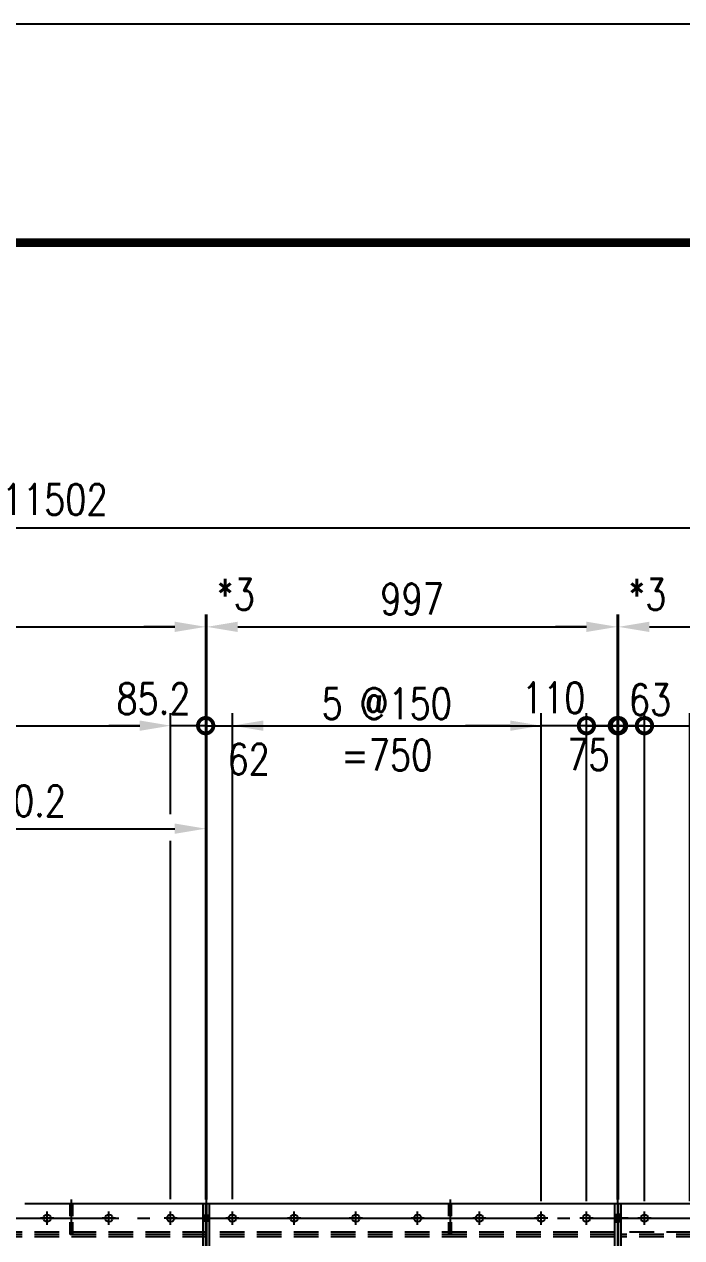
# Model space of a CAD drawing. Header units: millimetres. Extents: x 0 to 232280, y -26939 to 23794.
# Drawn here: x 37786 to 39384, y -5757 to -2810 of the extents above; entities that cross this region are included whole.
import ezdxf

# ---------------------------------------------------------------- set-up
doc = ezdxf.new("R2010")
doc.units = ezdxf.units.MM
doc.header["$LTSCALE"] = 30
doc.linetypes.add('JNK-CENTER', pattern=[34, 30, -1.5, 1, -1.5])
doc.linetypes.add('JNK-HIDDEN', pattern=[3, 2, -1])
for name, color, linetype in [('CEN-R', 1, 'JNK-CENTER'), ('CON-G', 3, 'Continuous'), ('conL-g', 3, 'Continuous'), ('Dim-W', 7, 'Continuous'), ('HID-Y', 2, 'JNK-HIDDEN'), ('STL-OBJT', 7, 'Continuous')]:
    doc.layers.add(name, color=color, linetype=linetype)
doc.styles.add('SIMPLEX', font='simplex.shx', dxfattribs={"width": 0.8})
doc.dimstyles.new('DIM30', dxfattribs={"dimscale": 30, "dimtxt": 2.5, "dimasz": 2.5, "dimexe": 1, "dimexo": 1, "dimgap": 1, "dimtad": 1, "dimdec": 0, "dimdsep": 46, "dimtxsty": 'SIMPLEX', "dimcen": 0, "dimclrd": 7, "dimclre": 7, "dimclrt": 2, "dimadec": 1, "dimazin": 2, "dimtfac": 1, "dimtdec": 0, "dimtix": 1, "dimtmove": 2, "dimatfit": 0, "dimfxl": 1, "dimtolj": 1, "dimtzin": 0, "dimarcsym": 0})

# ---------------------------------------------------------------- blocks, each defined once
blk = doc.blocks.new('TITLE')
at = {"color": 7}
blk.add_line((841, 594.8536585365848), (0, 594.8536585365848), dxfattribs=at)
at = {"color": 7, "const_width": 0.7073170731707307}
blk.add_lwpolyline([(823.3170731707312, 577.1707317073162), (27.93902439025055, 577.1707317073162)], dxfattribs=at)
blk = doc.blocks.new('*D927')
at = {"layer": 'DEFPOINTS', "color": 0, "transparency": 16777216}
for p in [(32035.48042019118, -4033.583577064732), (32035.48042019118, -5695.787240706746), (43537.48041941375, -5694.550462539435)]:
    blk.add_point(p, dxfattribs=at)
at = {"layer": 'Dim-W', "color": 7, "lineweight": -2, "transparency": 16777216}
for p, q in [((32035.48042019118, -4480.975570147566), (32035.48042019118, -4003.583577064732)), ((43537.48041941375, -4257.487625408347), (43537.48041941375, -4003.583577064732)), ((43462.48041941375, -4033.583577064732), (32110.48042019118, -4033.583577064732)), ((43537.48041941375, -4480.975570147566), (43537.48041941375, -4304.775225400237)), ((32035.48042019118, -5665.787240706746), (32035.48042019118, -4533.814445052994)), ((43537.48041941375, -5664.550462539435), (43537.48041941375, -4533.814445052994))]:
    blk.add_line(p, q, dxfattribs=at)
at = {"layer": 'Dim-W', "color": 7, "transparency": 16777216}
for points in [[(32110.48042019118, -4021.083577064732), (32110.48042019118, -4046.083577064732), (32035.48042019118, -4033.583577064732)], [(43462.48041941375, -4021.083577064732), (43462.48041941375, -4046.083577064732), (43537.48041941375, -4033.583577064732)]]:
    blk.add_solid(points, dxfattribs=at)
at = {"layer": 'Dim-W', "color": 2, "transparency": 16777216, "insert": (37860.48245042599, -3964.228624348307), "char_height": 75, "attachment_point": 5, "style": 'SIMPLEX'}
blk.add_mtext('\\A1;11502', dxfattribs=at)
blk = doc.blocks.new('*D938')
at = {"layer": 'DEFPOINTS', "color": 0, "transparency": 16777216}
for p in [(39230.18041941668, -4273.58357435859), (39227.18041941668, -5694.550462597379), (39230.18041941668, -5694.550462595211)]:
    blk.add_point(p, dxfattribs=at)
at = {"layer": 'Dim-W', "color": 7, "lineweight": -2, "transparency": 16777216}
for p, q in [((39227.18041941668, -5664.550462597379), (39227.18041941668, -4243.58357435859)), ((39230.18041941668, -5664.550462595211), (39230.18041941668, -4243.58357435859)), ((39152.18041941668, -4273.58357435859), (39077.18041941668, -4273.58357435859)), ((39227.18041941668, -4273.58357435859), (39230.18041941668, -4273.58357435859)), ((39305.18041941668, -4273.58357435859), (39380.18041941668, -4273.58357435859))]:
    blk.add_line(p, q, dxfattribs=at)
at = {"layer": 'Dim-W', "color": 7, "transparency": 16777216}
for points in [[(39152.18041941668, -4261.08357435859), (39152.18041941668, -4286.08357435859), (39227.18041941668, -4273.58357435859)], [(39305.18041941668, -4261.08357435859), (39305.18041941668, -4286.08357435859), (39230.18041941668, -4273.58357435859)]]:
    blk.add_solid(points, dxfattribs=at)
at = {"layer": 'Dim-W', "color": 2, "transparency": 16777216, "insert": (39300.00435949488, -4194.833574358589), "char_height": 75, "attachment_point": 5, "style": 'SIMPLEX'}
blk.add_mtext('\\A1;*3', dxfattribs=at)
blk = doc.blocks.new('_DotSmall')
at = {"color": 0, "linetype": 'ByBlock', "const_width": 0.5}
blk.add_lwpolyline([(-0.0625, 0, 1), (0.0625, 0, 1)], format="xyb", close=True, dxfattribs=at)
blk = doc.blocks.new('*D809')
at = {"layer": 'DEFPOINTS', "color": 0, "transparency": 16777216}
for p in [(39293.08014897502, -4513.58357706471), (39230.18041941668, -5694.550462539302), (39293.08014897502, -5698.524774480609)]:
    blk.add_point(p, dxfattribs=at)
at = {"layer": 'Dim-W', "color": 7, "lineweight": -2, "transparency": 16777216}
for p, q in [((39230.18041941668, -5664.550462539302), (39230.18041941668, -4483.58357706471)), ((39293.08014897502, -5668.524774480609), (39293.08014897502, -4483.58357706471)), ((39230.18041941668, -4513.58357706471), (39155.18041941668, -4513.58357706471)), ((39230.18041941668, -4513.58357706471), (39293.08014897502, -4513.58357706471)), ((39293.08014897502, -4513.58357706471), (39368.08014897502, -4513.58357706471))]:
    blk.add_line(p, q, dxfattribs=at)
at = {"layer": 'Dim-W', "color": 7, "lineweight": -2, "transparency": 16777216, "xscale": 75, "yscale": 75, "zscale": 75}
blk.add_blockref('_DotSmall', (39230.18041941668, -4513.58357706471), dxfattribs=at)
at = {"layer": 'Dim-W', "color": 7, "lineweight": -2, "transparency": 16777216, "xscale": 75, "yscale": 75, "zscale": 75, "rotation": 180}
blk.add_blockref('_DotSmall', (39293.08014897502, -4513.58357706471), dxfattribs=at)
at = {"layer": 'Dim-W', "color": 2, "transparency": 16777216, "insert": (39306.60442943797, -4450.63813457407), "char_height": 75, "attachment_point": 5, "style": 'SIMPLEX'}
blk.add_mtext('\\A1;63', dxfattribs=at)
blk = doc.blocks.new('A$C2FEE125F')
at = {"layer": 'CEN-R'}
for p, q in [((-16.02568226856238, 0), (16.02568226856238, 0)), ((0, 16.02568226856238), (0, -16.02568226856238))]:
    blk.add_line(p, q, dxfattribs=at)
at = {"layer": 'conL-g'}
blk.add_circle((0, 0), 9, dxfattribs=at)
blk = doc.blocks.new('*D810')
at = {"layer": 'DEFPOINTS', "color": 0, "transparency": 16777216}
for p in [(39403.08014897502, -4513.58357706471), (39293.08014897502, -5698.524774480609), (39403.08014897502, -5698.524774480607)]:
    blk.add_point(p, dxfattribs=at)
at = {"layer": 'Dim-W', "color": 7, "lineweight": -2, "transparency": 16777216}
for p, q in [((39293.08014897502, -5668.524774480609), (39293.08014897502, -4483.58357706471)), ((39403.08014897502, -5668.524774480607), (39403.08014897502, -4483.58357706471)), ((39293.08014897502, -4513.58357706471), (39218.08014897502, -4513.58357706471)), ((39293.08014897502, -4513.58357706471), (39403.08014897502, -4513.58357706471)), ((39478.08014897502, -4513.58357706471), (39553.08014897502, -4513.58357706471))]:
    blk.add_line(p, q, dxfattribs=at)
at = {"layer": 'Dim-W', "color": 7, "transparency": 16777216}
blk.add_solid([(39478.08014897502, -4501.08357706471), (39478.08014897502, -4526.08357706471), (39403.08014897502, -4513.58357706471)], dxfattribs=at)
at = {"layer": 'Dim-W', "color": 7, "lineweight": -2, "transparency": 16777216, "xscale": 75, "yscale": 75, "zscale": 75}
blk.add_blockref('_DotSmall', (39293.08014897502, -4513.58357706471), dxfattribs=at)
at = {"layer": 'Dim-W', "color": 2, "transparency": 16777216, "insert": (39477.98355223011, -4580.953110670573), "char_height": 75, "attachment_point": 5, "style": 'SIMPLEX'}
blk.add_mtext('\\A1;110', dxfattribs=at)
blk = doc.blocks.new('*D815')
at = {"layer": 'DEFPOINTS', "color": 0, "transparency": 16777216}
for p in [(39152.08014897502, -4513.58357706471), (39152.08014897502, -5698.524774454814), (39227.18045188992, -5694.550462539302)]:
    blk.add_point(p, dxfattribs=at)
at = {"layer": 'Dim-W', "color": 7, "lineweight": -2, "transparency": 16777216}
for p, q in [((39152.08014897502, -5668.524774454814), (39152.08014897502, -4483.58357706471)), ((39227.18045188992, -5664.550462539302), (39227.18045188992, -4483.58357706471)), ((39227.18045188992, -4513.58357706471), (39152.08014897502, -4513.58357706471))]:
    blk.add_line(p, q, dxfattribs=at)
at = {"layer": 'Dim-W', "color": 7, "lineweight": -2, "transparency": 16777216, "xscale": 75, "yscale": 75, "zscale": 75, "rotation": 180}
blk.add_blockref('_DotSmall', (39152.08014897502, -4513.58357706471), dxfattribs=at)
at = {"layer": 'Dim-W', "color": 7, "lineweight": -2, "transparency": 16777216, "xscale": 75, "yscale": 75, "zscale": 75}
blk.add_blockref('_DotSmall', (39227.18045188992, -4513.58357706471), dxfattribs=at)
at = {"layer": 'Dim-W', "color": 2, "transparency": 16777216, "insert": (39156.90446761558, -4584.197275199822), "char_height": 75, "attachment_point": 5, "style": 'SIMPLEX'}
blk.add_mtext('\\A1;75', dxfattribs=at)
blk = doc.blocks.new('*D953')
at = {"layer": 'DEFPOINTS', "color": 0, "transparency": 16777216}
for p in [(39042.08014897502, -4513.58357706471), (39042.08014897502, -5698.524774454814), (39152.08014897502, -5698.524774454814)]:
    blk.add_point(p, dxfattribs=at)
at = {"layer": 'Dim-W', "color": 7, "lineweight": -2, "transparency": 16777216}
for p, q in [((39042.08014897502, -5668.524774454814), (39042.08014897502, -4483.58357706471)), ((39152.08014897502, -4728.062164732535), (39152.08014897502, -4483.58357706471)), ((38967.08014897502, -4513.58357706471), (38892.08014897502, -4513.58357706471)), ((39152.08014897502, -4513.58357706471), (39042.08014897502, -4513.58357706471)), ((39152.08014897502, -4513.58357706471), (39227.08014897502, -4513.58357706471)), ((39152.08014897502, -5668.524774454814), (39152.08014897502, -4793.207071483248))]:
    blk.add_line(p, q, dxfattribs=at)
at = {"layer": 'Dim-W', "color": 7, "transparency": 16777216}
blk.add_solid([(38967.08014897502, -4501.08357706471), (38967.08014897502, -4526.08357706471), (39042.08014897502, -4513.58357706471)], dxfattribs=at)
at = {"layer": 'Dim-W', "color": 7, "lineweight": -2, "transparency": 16777216, "xscale": 75, "yscale": 75, "zscale": 75, "rotation": 180}
blk.add_blockref('_DotSmall', (39152.08014897502, -4513.58357706471), dxfattribs=at)
at = {"layer": 'Dim-W', "color": 2, "transparency": 16777216, "insert": (39072.28116478426, -4445.919231585471), "char_height": 75, "attachment_point": 5, "style": 'SIMPLEX'}
blk.add_mtext('\\A1;110', dxfattribs=at)
blk = doc.blocks.new('A$C57EE18C0')
for points in [[(-7.499999999937184, -26.00000010875075), (-7.499999999940304, -44.00000010875075), (7.500000000062812, -26.00000010480042), (7.500000000059693, -44.00000010480042)], [(-7.499999999937184, -130.9999938464414), (-7.499999999940304, -148.9999938464414), (7.500000000062812, -130.999993842491), (7.500000000059693, -148.999993842491)], [(-7.499999965701008, -260.9999938464414), (-7.499999965704127, -278.9999938464414), (7.500000034298989, -260.999993842491), (7.500000034295869, -278.999993842491)], [(-7.499999965701008, -390.9999938464414), (-7.499999965704127, -408.9999938464414), (7.500000034298989, -390.9999938424911), (7.500000034295869, -408.9999938424911)], [(-7.499999965701008, -520.9999938464414), (-7.499999965704127, -538.9999938464414), (7.500000034298989, -520.999993842491), (7.500000034295869, -538.999993842491)], [(-7.499999965700979, -650.9999938464414), (-7.499999965704099, -668.9999938464414), (7.500000034299017, -650.999993842491), (7.500000034295898, -668.999993842491)], [(-7.499999965700979, -798.9999953845083), (-7.499999965704099, -780.9999953845083), (7.500000034299017, -798.9999953884587), (7.500000034295898, -780.9999953884587)], [(-7.499999965701008, -928.9999953845083), (-7.499999965704127, -910.9999953845083), (7.500000034298989, -928.9999953884587), (7.500000034295869, -910.9999953884587)], [(-7.499999965701008, -1058.999995384508), (-7.499999965704127, -1040.999995384508), (7.500000034298989, -1058.999995388459), (7.500000034295869, -1040.999995388459)], [(-7.499999965701008, -1188.999995384508), (-7.499999965704127, -1170.999995384508), (7.500000034298989, -1188.999995388459), (7.500000034295869, -1170.999995388459)], [(-7.499999999937184, -1318.999995384508), (-7.499999999940304, -1300.999995384508), (7.500000000062812, -1318.999995388459), (7.500000000059693, -1300.999995388459)], [(-7.499999999937184, -1423.999989122199), (-7.499999999940304, -1405.999989122199), (7.500000000062812, -1423.999989126149), (7.500000000059693, -1405.999989126149)]]:
    blk.add_solid(points)
at = {"layer": 'CEN-R'}
for p, q in [((0, 51.14424821723878), (0, -1473.733601126081)), ((-24.40582452122362, -35.00000011320299), (24.40582452128547, -35.00000010034819)), ((-24.40582452122362, -139.9999938508936), (24.40582452128547, -139.9999938380388)), ((-24.40582448698744, -269.9999938508936), (24.40582455552164, -269.9999938380388)), ((-24.40582448698744, -399.9999938508936), (24.40582455552164, -399.9999938380388)), ((-24.40582448698744, -529.9999938508936), (24.40582455552164, -529.9999938380388)), ((-24.40582448698742, -659.9999938508936), (24.40582455552167, -659.9999938380388)), ((-24.40582448698742, -789.9999953800561), (24.40582455552167, -789.9999953929109)), ((-24.40582448698744, -919.9999953800561), (24.40582455552164, -919.9999953929109)), ((-24.40582448698744, -1049.999995380056), (24.40582455552164, -1049.999995392911)), ((-24.40582448698744, -1179.999995380056), (24.40582455552164, -1179.999995392911)), ((-24.40582452122362, -1309.999995380056), (24.40582452128547, -1309.999995392911)), ((-24.40582452122362, -1414.999989117747), (24.40582452128547, -1414.999989130602))]:
    blk.add_line(p, q, dxfattribs=at)
at = {"layer": 'CON-G'}
for p, q in [((1.500000001838998, -4.048524715472013e-08), (1.500000000922228, 4.031971911899745e-08)), ((-7.500000000040018, -724.9999946154749), (-7.499999999914507, -1.132029865402728e-07)), ((-1.500000000085493, -1.132029865402728e-07), (-7.499999999914507, -1.132029865402728e-07)), ((-1.499999999959982, -724.9999946154767), (-1.500000000085493, -1.132029865402728e-07)), ((-1.499999999959982, -724.9999946154749), (-1.500000000085493, -1.132029865402728e-07)), ((1.499999999959982, -724.9999946154767), (1.500000000085493, -1.132029865402728e-07)), ((1.499999999959982, -724.9999946154749), (1.500000000085493, -1.132029865402728e-07)), ((7.500000000085493, -1.132029865402728e-07), (1.500000000085493, -1.132029865402728e-07)), ((7.499999999959982, -724.9999946154749), (7.500000000085493, -1.132029865402728e-07)), ((-7.500000000040018, -724.9999946154749), (-7.499999999914507, -1449.999989117747)), ((-1.499999999959982, -724.999994615473), (-1.500000000085493, -1449.999989117747)), ((-1.499999999959982, -724.9999946154749), (-1.500000000085493, -1449.999989117747)), ((1.499999999959982, -724.999994615473), (1.500000000085493, -1449.999989117747)), ((1.499999999959982, -724.9999946154749), (1.500000000085493, -1449.999989117747)), ((7.499999999959982, -724.9999946154749), (7.500000000085493, -1449.999989117747)), ((-1.500000000085493, -1449.999989117747), (-7.499999999914507, -1449.999989117747)), ((1.500000001838998, -1449.999989190464), (1.500000000922228, -1449.999989271269)), ((7.500000000085493, -1449.999989117747), (1.500000000085493, -1449.999989117747))]:
    blk.add_line(p, q, dxfattribs=at)
blk = doc.blocks.new('*D978')
at = {"layer": 'DEFPOINTS', "color": 0, "transparency": 16777216}
for p in [(38230.18014897502, -4273.583570385119), (38227.18014897502, -5694.550458623908), (38230.18014897502, -5694.550458621739)]:
    blk.add_point(p, dxfattribs=at)
at = {"layer": 'Dim-W', "color": 7, "lineweight": -2, "transparency": 16777216}
for p, q in [((38227.18014897502, -5664.550458623908), (38227.18014897502, -4243.583570385119)), ((38230.18014897502, -5664.550458621739), (38230.18014897502, -4243.583570385119)), ((38152.18014897502, -4273.583570385119), (38077.18014897502, -4273.583570385119)), ((38227.18014897502, -4273.583570385119), (38230.18014897502, -4273.583570385119)), ((38305.18014897502, -4273.583570385119), (38380.18014897502, -4273.583570385119))]:
    blk.add_line(p, q, dxfattribs=at)
at = {"layer": 'Dim-W', "color": 7, "transparency": 16777216}
for points in [[(38152.18014897502, -4261.083570385119), (38152.18014897502, -4286.083570385119), (38227.18014897502, -4273.583570385119)], [(38305.18014897502, -4261.083570385119), (38305.18014897502, -4286.083570385119), (38230.18014897502, -4273.583570385119)]]:
    blk.add_solid(points, dxfattribs=at)
at = {"layer": 'Dim-W', "color": 2, "transparency": 16777216, "insert": (38300.40408905323, -4194.833570385119), "char_height": 75, "attachment_point": 5, "style": 'SIMPLEX'}
blk.add_mtext('\\A1;*3', dxfattribs=at)
blk = doc.blocks.new('*D979')
at = {"layer": 'DEFPOINTS', "color": 0, "transparency": 16777216}
for p in [(38141.98014897502, -4513.583563619844), (38227.18014899078, -5674.550463824435), (38141.98014897502, -5693.524774604892)]:
    blk.add_point(p, dxfattribs=at)
at = {"layer": 'Dim-W', "color": 7, "lineweight": -2, "transparency": 16777216}
for p, q in [((38141.98014897502, -4728.062164732535), (38141.98014897502, -4483.583563619844)), ((38227.18014899078, -5644.550463824435), (38227.18014899078, -4483.583563619844)), ((38066.98014897502, -4513.583563619844), (37991.98014897502, -4513.583563619844)), ((38227.18014899078, -4513.583563619844), (38141.98014897502, -4513.583563619844)), ((38227.18014899078, -4513.583563619844), (38302.18014899078, -4513.583563619844)), ((38141.98014897502, -5663.524774604892), (38141.98014897502, -4793.207071483248))]:
    blk.add_line(p, q, dxfattribs=at)
at = {"layer": 'Dim-W', "color": 7, "transparency": 16777216}
blk.add_solid([(38066.98014897502, -4501.083563619844), (38066.98014897502, -4526.083563619844), (38141.98014897502, -4513.583563619844)], dxfattribs=at)
at = {"layer": 'Dim-W', "color": 7, "lineweight": -2, "transparency": 16777216, "xscale": 75, "yscale": 75, "zscale": 75, "rotation": 180}
blk.add_blockref('_DotSmall', (38227.18014899078, -4513.583563619844), dxfattribs=at)
at = {"layer": 'Dim-W', "color": 2, "transparency": 16777216, "insert": (38100.33737152042, -4448.046849630891), "char_height": 75, "attachment_point": 5, "style": 'SIMPLEX'}
blk.add_mtext('\\A1;85.2', dxfattribs=at)
blk = doc.blocks.new('*D857')
at = {"layer": 'DEFPOINTS', "color": 0, "transparency": 16777216}
for p in [(38292.08014897502, -4513.583563619844), (38230.18014897502, -5674.550463824435), (38292.08014897502, -5693.524774569716)]:
    blk.add_point(p, dxfattribs=at)
at = {"layer": 'Dim-W', "color": 7, "lineweight": -2, "transparency": 16777216}
for p, q in [((38230.18014897502, -5644.550463824435), (38230.18014897502, -4483.583563619844)), ((38292.08014897502, -5663.524774569716), (38292.08014897502, -4483.583563619844)), ((38230.18014897502, -4513.583563619844), (38155.18014897502, -4513.583563619844)), ((38230.18014897502, -4513.583563619844), (38292.08014897502, -4513.583563619844)), ((38292.08014897502, -4513.583563619844), (38367.08014897502, -4513.583563619844))]:
    blk.add_line(p, q, dxfattribs=at)
at = {"layer": 'Dim-W', "color": 2, "transparency": 16777216, "insert": (38331.66872440701, -4594.979293604611), "char_height": 75, "attachment_point": 5, "style": 'SIMPLEX'}
blk.add_mtext('\\A1;62', dxfattribs=at)
blk = doc.blocks.new('_None')
blk = doc.blocks.new('*D860')
at = {"layer": 'DEFPOINTS', "color": 0, "transparency": 16777216}
for p in [(40227.18068985867, -4273.58357435859), (39230.18041941585, -5674.550463891997), (40227.18068985867, -5674.550463977957)]:
    blk.add_point(p, dxfattribs=at)
at = {"layer": 'Dim-W', "color": 7, "lineweight": -2, "transparency": 16777216}
for p, q in [((39230.18041941585, -5644.550463891997), (39230.18041941585, -4243.58357435859)), ((40227.18068985867, -5644.550463977957), (40227.18068985867, -4243.58357435859)), ((39305.18041941585, -4273.58357435859), (40152.18068985867, -4273.58357435859))]:
    blk.add_line(p, q, dxfattribs=at)
at = {"layer": 'Dim-W', "color": 7, "transparency": 16777216}
for points in [[(39305.18041941585, -4261.08357435859), (39305.18041941585, -4286.08357435859), (39230.18041941585, -4273.58357435859)], [(40152.18068985867, -4261.08357435859), (40152.18068985867, -4286.08357435859), (40227.18068985867, -4273.58357435859)]]:
    blk.add_solid(points, dxfattribs=at)
at = {"layer": 'Dim-W', "color": 2, "transparency": 16777216, "insert": (39728.68055463726, -4206.08357435859), "char_height": 75, "attachment_point": 5, "style": 'SIMPLEX'}
blk.add_mtext('\\A1;997', dxfattribs=at)
blk = doc.blocks.new('*D861')
at = {"layer": 'DEFPOINTS', "color": 0, "transparency": 16777216}
for p in [(39227.18041941585, -4273.583570385119), (38230.18014897501, -5674.550463977957), (39227.18041941585, -5674.550463891997)]:
    blk.add_point(p, dxfattribs=at)
at = {"layer": 'Dim-W', "color": 7, "lineweight": -2, "transparency": 16777216}
for p, q in [((38230.18014897501, -5644.550463977957), (38230.18014897501, -4243.583570385119)), ((39227.18041941585, -5644.550463891997), (39227.18041941585, -4243.583570385119)), ((38305.18014897501, -4273.583570385119), (39152.18041941585, -4273.583570385119))]:
    blk.add_line(p, q, dxfattribs=at)
at = {"layer": 'Dim-W', "color": 7, "transparency": 16777216}
for points in [[(38305.18014897501, -4261.083570385119), (38305.18014897501, -4286.083570385119), (38230.18014897501, -4273.583570385119)], [(39152.18041941585, -4261.083570385119), (39152.18041941585, -4286.083570385119), (39227.18041941585, -4273.583570385119)]]:
    blk.add_solid(points, dxfattribs=at)
at = {"layer": 'Dim-W', "color": 2, "transparency": 16777216, "insert": (38728.68028419543, -4206.083570385119), "char_height": 75, "attachment_point": 5, "style": 'SIMPLEX'}
blk.add_mtext('\\A1;997', dxfattribs=at)
blk = doc.blocks.new('*D982')
at = {"layer": 'DEFPOINTS', "color": 0, "transparency": 16777216}
for p in [(38141.98014897502, -4513.583574358592), (36491.98014897502, -5693.524774869869), (38141.98014897502, -5693.524774604892)]:
    blk.add_point(p, dxfattribs=at)
at = {"layer": 'Dim-W', "color": 7, "lineweight": -2, "transparency": 16777216}
for p, q in [((36491.98014897502, -4728.062164732535), (36491.98014897502, -4483.583574358592)), ((38141.98014897502, -4728.062164732535), (38141.98014897502, -4483.583574358592)), ((36566.98014897502, -4513.583574358592), (38066.98014897502, -4513.583574358592)), ((36491.98014897502, -5663.524774869869), (36491.98014897502, -4793.207071483248)), ((38141.98014897502, -5663.524774604892), (38141.98014897502, -4793.207071483248))]:
    blk.add_line(p, q, dxfattribs=at)
at = {"layer": 'Dim-W', "color": 7, "transparency": 16777216}
for points in [[(36566.98014897502, -4501.083574358592), (36566.98014897502, -4526.083574358592), (36491.98014897502, -4513.583574358592)], [(38066.98014897502, -4501.083574358592), (38066.98014897502, -4526.083574358592), (38141.98014897502, -4513.583574358592)]]:
    blk.add_solid(points, dxfattribs=at)
at = {"layer": 'Dim-W', "color": 2, "transparency": 16777216, "insert": (37316.98014897502, -4446.083574358592), "char_height": 75, "attachment_point": 5, "style": 'SIMPLEX'}
blk.add_mtext('\\A1;11 @150 = 1650', dxfattribs=at)
blk = doc.blocks.new('*D862')
at = {"layer": 'DEFPOINTS', "color": 0, "transparency": 16777216}
for p in [(39042.08014897502, -4513.583562449001), (38292.08014897502, -5668.524773360392), (39042.08014897502, -5663.524773794214)]:
    blk.add_point(p, dxfattribs=at)
at = {"layer": 'Dim-W', "color": 7, "lineweight": -2, "transparency": 16777216}
for p, q in [((38292.08014897502, -5638.524773360392), (38292.08014897502, -4483.583562449001)), ((39042.08014897502, -5633.524773794214), (39042.08014897502, -4483.583562449001)), ((38367.08014897502, -4513.583562449001), (38475.65157754644, -4513.583562449001)), ((38967.08014897502, -4513.583562449001), (38858.50872040359, -4513.583562449001))]:
    blk.add_line(p, q, dxfattribs=at)
at = {"layer": 'Dim-W', "color": 7, "transparency": 16777216}
for points in [[(38367.08014897502, -4501.083562449001), (38367.08014897502, -4526.083562449001), (38292.08014897502, -4513.583562449001)], [(38967.08014897502, -4501.083562449001), (38967.08014897502, -4526.083562449001), (39042.08014897502, -4513.583562449001)]]:
    blk.add_solid(points, dxfattribs=at)
at = {"layer": 'Dim-W', "color": 2, "transparency": 16777216, "insert": (38667.08014897502, -4522.528847045729), "char_height": 75, "attachment_point": 5, "style": 'SIMPLEX'}
blk.add_mtext('\\A1;5 @150\\P=750', dxfattribs=at)
blk = doc.blocks.new('*D865')
at = {"layer": 'DEFPOINTS', "color": 0, "transparency": 16777216}
for p in [(38227.18014897501, -4763.733950957323), (37316.98014897493, -5664.550461627759), (38227.18014897501, -5674.550463977957)]:
    blk.add_point(p, dxfattribs=at)
at = {"layer": 'Dim-W', "color": 7, "lineweight": -2, "transparency": 16777216}
for p, q in [((37316.98014897493, -5634.550461627759), (37316.98014897493, -4733.733950957323)), ((38227.18014897501, -5644.550463977957), (38227.18014897501, -4733.733950957323)), ((37391.98014897493, -4763.733950957323), (38152.18014897501, -4763.733950957323))]:
    blk.add_line(p, q, dxfattribs=at)
at = {"layer": 'Dim-W', "color": 7, "transparency": 16777216}
for points in [[(37391.98014897493, -4751.233950957323), (37391.98014897493, -4776.233950957323), (37316.98014897493, -4763.733950957323)], [(38152.18014897501, -4751.233950957323), (38152.18014897501, -4776.233950957323), (38227.18014897501, -4763.733950957323)]]:
    blk.add_solid(points, dxfattribs=at)
at = {"layer": 'Dim-W', "color": 2, "transparency": 16777216, "insert": (37772.08014897497, -4696.233950957323), "char_height": 75, "attachment_point": 5, "style": 'SIMPLEX'}
blk.add_mtext('\\A1;910.2', dxfattribs=at)
blk = doc.blocks.new('A$C0E622BE6')
at = {"layer": 'CEN-R'}
blk.add_line((2.328306436538696e-10, 13.9743177308701), (-3.492459654808044e-10, -17.5342268741224), dxfattribs=at)
at = {"layer": 'HID-Y'}
for p, q in [((-8.999999999883585, -3.000000001222361), (-9.000000000116415, -8.999999999941792)), ((9, -3.000000001164153), (9, -9))]:
    blk.add_line(p, q, dxfattribs=at)
blk = doc.blocks.new('*D758')
at = {"layer": 'DEFPOINTS', "color": 0, "transparency": 16777216}
for p in [(36306.98041941192, -4273.583570367316), (38227.18014897502, -4273.583570385119), (38227.18014897502, -4273.583570385119)]:
    blk.add_point(p, dxfattribs=at)
at = {"layer": 'Dim-W', "color": 7, "lineweight": -2, "transparency": 16777216}
for p, q in [((36381.98041941192, -4273.583570385119), (38152.18014897502, -4273.583570385119)), ((36306.98041941192, -4303.583570367316), (36306.98041941192, -4303.583570385119))]:
    blk.add_line(p, q, dxfattribs=at)
at = {"layer": 'Dim-W', "color": 7, "transparency": 16777216}
for points in [[(36381.98041941192, -4261.083570385119), (36381.98041941192, -4286.083570385119), (36306.98041941192, -4273.583570385119)], [(38152.18014897502, -4261.083570385119), (38152.18014897502, -4286.083570385119), (38227.18014897502, -4273.583570385119)]]:
    blk.add_solid(points, dxfattribs=at)
at = {"layer": 'Dim-W', "color": 2, "transparency": 16777216, "insert": (37267.08028419347, -4206.083570385119), "char_height": 75, "attachment_point": 5, "style": 'SIMPLEX'}
blk.add_mtext('\\A1;1920.2', dxfattribs=at)

msp = doc.modelspace()

# ---------------------------------------------------------------- linework, layer by layer
msp.add_solid([(39221.18041913892, -5718.550455382931), (39221.18041941676, -5700.550455383047), (39236.18041941675, -5718.550455382931), (39236.18041941676, -5700.550458089121)])
at = {"layer": 'CEN-R'}
for p, q in [((39228.68041941676, -7164.550455774257), (39228.68041941668, -5634.550461186329)), ((39228.68041941585, -7164.550455774212), (39228.68041941576, -5634.550461186152)), ((39228.68041941585, -7164.55045576782), (39228.68041941576, -5634.550461179891)), ((39228.68041941493, -7164.550455767774), (39228.68041941484, -5634.550461179715)), ((39228.68041941676, -7164.55045577443), (39228.68041941668, -5634.550461186371)), ((37900.73042891301, -5664.550462614901), (37900.73042891301, -5749.550462614901)), ((38820.73042891301, -5664.550462614901), (38820.73042891301, -5749.550462614901)), ((32016.50610168198, -5709.550458480118), (43556.45473714584, -5709.550455774051))]:
    msp.add_line(p, q, dxfattribs=at)
at = {"layer": 'CON-G'}
for p, q in [((39227.18041940795, -5674.550461186202), (37787.98041940565, -5674.55046245379)), ((39221.18041941668, -6181.600458481464), (39221.18041941676, -5674.550463892303)), ((39227.18041941851, -5674.550463819585), (39230.18041941759, -5674.55046373878)), ((39227.18041941676, -5674.550463892303), (39227.18041941668, -6187.600458481276)), ((40634.745448491, -5674.550462631278), (39230.18041942761, -5674.550461186202)), ((39230.18041941668, -6187.605766403538), (39230.18041941676, -5674.550463892303)), ((39236.18041941668, -6181.60562027693), (39236.18041941676, -5674.550463892303))]:
    msp.add_line(p, q, dxfattribs=at)
at = {"layer": 'Dim-W'}
msp.add_line((38292.08014897502, -4513.583562449001), (39042.08014897502, -4513.583562449001), dxfattribs=at)
at = {"layer": 'HID-Y'}
for p, q in [((39221.18041941676, -5743.550461186187), (36315.98041941192, -5743.550463892245)), ((42016.58014897503, -5743.550461186187), (39236.18041941676, -5743.550461186187)), ((39221.18041941676, -5749.550458480142), (36315.98041941192, -5749.550461186185)), ((39221.18041941676, -5754.550458480142), (36315.98041941192, -5754.550461186185)), ((39699.98041946623, -5749.550458480142), (39236.18041941676, -5749.550458480142)), ((39699.98041946623, -5754.550458480142), (39236.18041941676, -5754.550458480142))]:
    msp.add_line(p, q, dxfattribs=at)
at = {"layer": 'HID-Y', "ltscale": 0.5}
for points in [[(37897.73042891301, -5674.550462614901), (37903.73042891301, -5674.550462614901), (37903.73042891301, -5749.550462614901), (37897.73042891301, -5749.550462614901)], [(38817.73042891301, -5674.550462614901), (38823.73042891301, -5674.550462614901), (38823.73042891301, -5749.550462614901), (38817.73042891301, -5749.550462614901)]]:
    msp.add_lwpolyline(points, close=True, dxfattribs=at)

# ---------------------------------------------------------------- block references
at = {"linetype": 'ByBlock', "xscale": 29.99999999699995, "yscale": 29.99999999699995, "zscale": 29.99999999699995}
msp.add_blockref('TITLE', (26436.10816264144, -20655.88267068262), dxfattribs=at)
at = {"layer": 'CON-G', "rotation": 180}
for p in [(37842.08014897502, -5709.550456760895), (37992.08014897502, -5709.55045678669), (38142.08014897502, -5709.550456873454), (38292.08014897502, -5709.550456838278), (38442.08014897502, -5709.550456864074), (38592.08014897502, -5709.550456585022), (38742.08014897502, -5709.550456610817), (38892.08014897502, -5709.550456697581), (39042.08014897502, -5709.550456723377), (39152.08014897502, -5709.550456723377), (39293.08014897502, -5709.550456749172)]:
    msp.add_blockref('A$C2FEE125F', p, dxfattribs=at)
at = {"layer": 'Dim-W'}
msp.add_blockref('A$C57EE18C0', (38228.68014897493, -5674.550463864754), dxfattribs=at)
at = {"layer": 'STL-OBJT', "xscale": -1, "rotation": 90}
for p in [(39218.18041835983, -5709.550458089005), (39218.18041913776, -5709.550455382931)]:
    msp.add_blockref('A$C0E622BE6', p, dxfattribs=at)
at = {"layer": 'STL-OBJT', "rotation": 270}
for p in [(39239.18041836286, -5709.550458089005), (39239.18041914079, -5709.550455382931)]:
    msp.add_blockref('A$C0E622BE6', p, dxfattribs=at)

# ---------------------------------------------------------------- dimensions: what is measured, and where the dimension line sits
at = {"layer": 'Dim-W'}
dim = msp.add_linear_dim(base=(32035.48042019118, -4033.583577064732), p1=(43537.48041941375, -5694.550462539435), p2=(32035.48042019118, -5695.787240706746), angle=180, dimstyle='DIM30', dxfattribs=at)
dim.commit()
dim.dimension.update_dxf_attribs({"geometry": '*D927', "text_midpoint": (37860.48245042599, -3964.228624348307), "dimtype": 160})
for base, p1, p2, text, picture, middle in [((38230.18014897502, -4273.583570385119), (38227.18014897502, -5694.550458623908), (38230.18014897502, -5694.550458621739), '*<>', '*D978', (38300.40408905323, -4194.833570385119)), ((39230.18041941668, -4273.58357435859), (39227.18041941668, -5694.550462597379), (39230.18041941668, -5694.550462595211), '*<>', '*D938', (39300.00435949488, -4194.833574358589)), ((39042.08014897502, -4513.583562449001), (38292.08014897502, -5668.524773360392), (39042.08014897502, -5663.524773794214), '5 @150\\P=<>', '*D862', (38667.08014897502, -4522.528847045729))]:
    dim = msp.add_linear_dim(base=base, p1=p1, p2=p2, text=text, dimstyle='DIM30', dxfattribs=at)
    dim.commit()
    dim.dimension.update_dxf_attribs({"geometry": picture, "text_midpoint": middle, "dimtype": 160})
for base, p1, p2, picture, middle in [((38227.18014897502, -4273.583570385119), (36306.98041941192, -4273.583570367316), (38227.18014897502, -4273.583570385119), '*D758', (37267.08028419347, -4206.083570385119)), ((39227.18041941585, -4273.583570385119), (38230.18014897501, -5674.550463977957), (39227.18041941585, -5674.550463891997), '*D861', (38728.68028419543, -4206.083570385119)), ((40227.18068985867, -4273.58357435859), (39230.18041941585, -5674.550463891997), (40227.18068985867, -5674.550463977957), '*D860', (39728.68055463726, -4206.08357435859)), ((38227.18014897501, -4763.733950957323), (37316.98014897493, -5664.550461627759), (38227.18014897501, -5674.550463977957), '*D865', (37772.08014897497, -4696.233950957323))]:
    dim = msp.add_linear_dim(base=base, p1=p1, p2=p2, dimstyle='DIM30', override={"dimdec": 1}, dxfattribs=at)
    dim.commit()
    dim.dimension.update_dxf_attribs({"geometry": picture, "text_midpoint": middle})
dim = msp.add_linear_dim(base=(38141.98014897502, -4513.583574358592), p1=(36491.98014897502, -5693.524774869869), p2=(38141.98014897502, -5693.524774604892), text='11 @150 = <>', dimstyle='DIM30', dxfattribs=at)
dim.commit()
dim.dimension.update_dxf_attribs({"geometry": '*D982', "text_midpoint": (37316.98014897502, -4446.083574358592)})
for base, p1, p2, override, picture, middle in [((38141.98014897502, -4513.583563619844), (38227.18014899078, -5674.550463824435), (38141.98014897502, -5693.524774604892), {"dimdec": 1, "dimblk1": 'DotSmall', "dimsah": 1}, '*D979', (38100.33737152042, -4448.046849630891)), ((39042.08014897502, -4513.58357706471), (39152.08014897502, -5698.524774454814), (39042.08014897502, -5698.524774454814), {"dimblk1": 'DotSmall', "dimsah": 1}, '*D953', (39072.28116478426, -4445.919231585471)), ((39152.08014897502, -4513.58357706471), (39227.18045188992, -5694.550462539302), (39152.08014897502, -5698.524774454814), {"dimblk1": 'DotSmall', "dimblk2": 'DotSmall', "dimsah": 1}, '*D815', (39156.90446761558, -4584.197275199822))]:
    dim = msp.add_linear_dim(base=base, p1=p1, p2=p2, angle=180, dimstyle='DIM30', override=override, dxfattribs=at)
    dim.commit()
    dim.dimension.update_dxf_attribs({"geometry": picture, "text_midpoint": middle, "dimtype": 160})
for base, p1, p2, override, picture, middle in [((39293.08014897502, -4513.58357706471), (39230.18041941668, -5694.550462539302), (39293.08014897502, -5698.524774480609), {"dimblk1": 'DotSmall', "dimblk2": 'DotSmall', "dimsah": 1}, '*D809', (39306.60442943797, -4450.63813457407)), ((38292.08014897502, -4513.583563619844), (38230.18014897502, -5674.550463824435), (38292.08014897502, -5693.524774569716), {"dimblk1": 'None', "dimblk2": 'None', "dimsah": 1}, '*D857', (38331.66872440701, -4594.979293604611)), ((39403.08014897502, -4513.58357706471), (39293.08014897502, -5698.524774480609), (39403.08014897502, -5698.524774480607), {"dimblk1": 'DotSmall', "dimsah": 1}, '*D810', (39477.98355223011, -4580.953110670573))]:
    dim = msp.add_linear_dim(base=base, p1=p1, p2=p2, dimstyle='DIM30', override=override, dxfattribs=at)
    dim.commit()
    dim.dimension.update_dxf_attribs({"geometry": picture, "text_midpoint": middle, "dimtype": 160})

doc.saveas('drawing.dxf')
